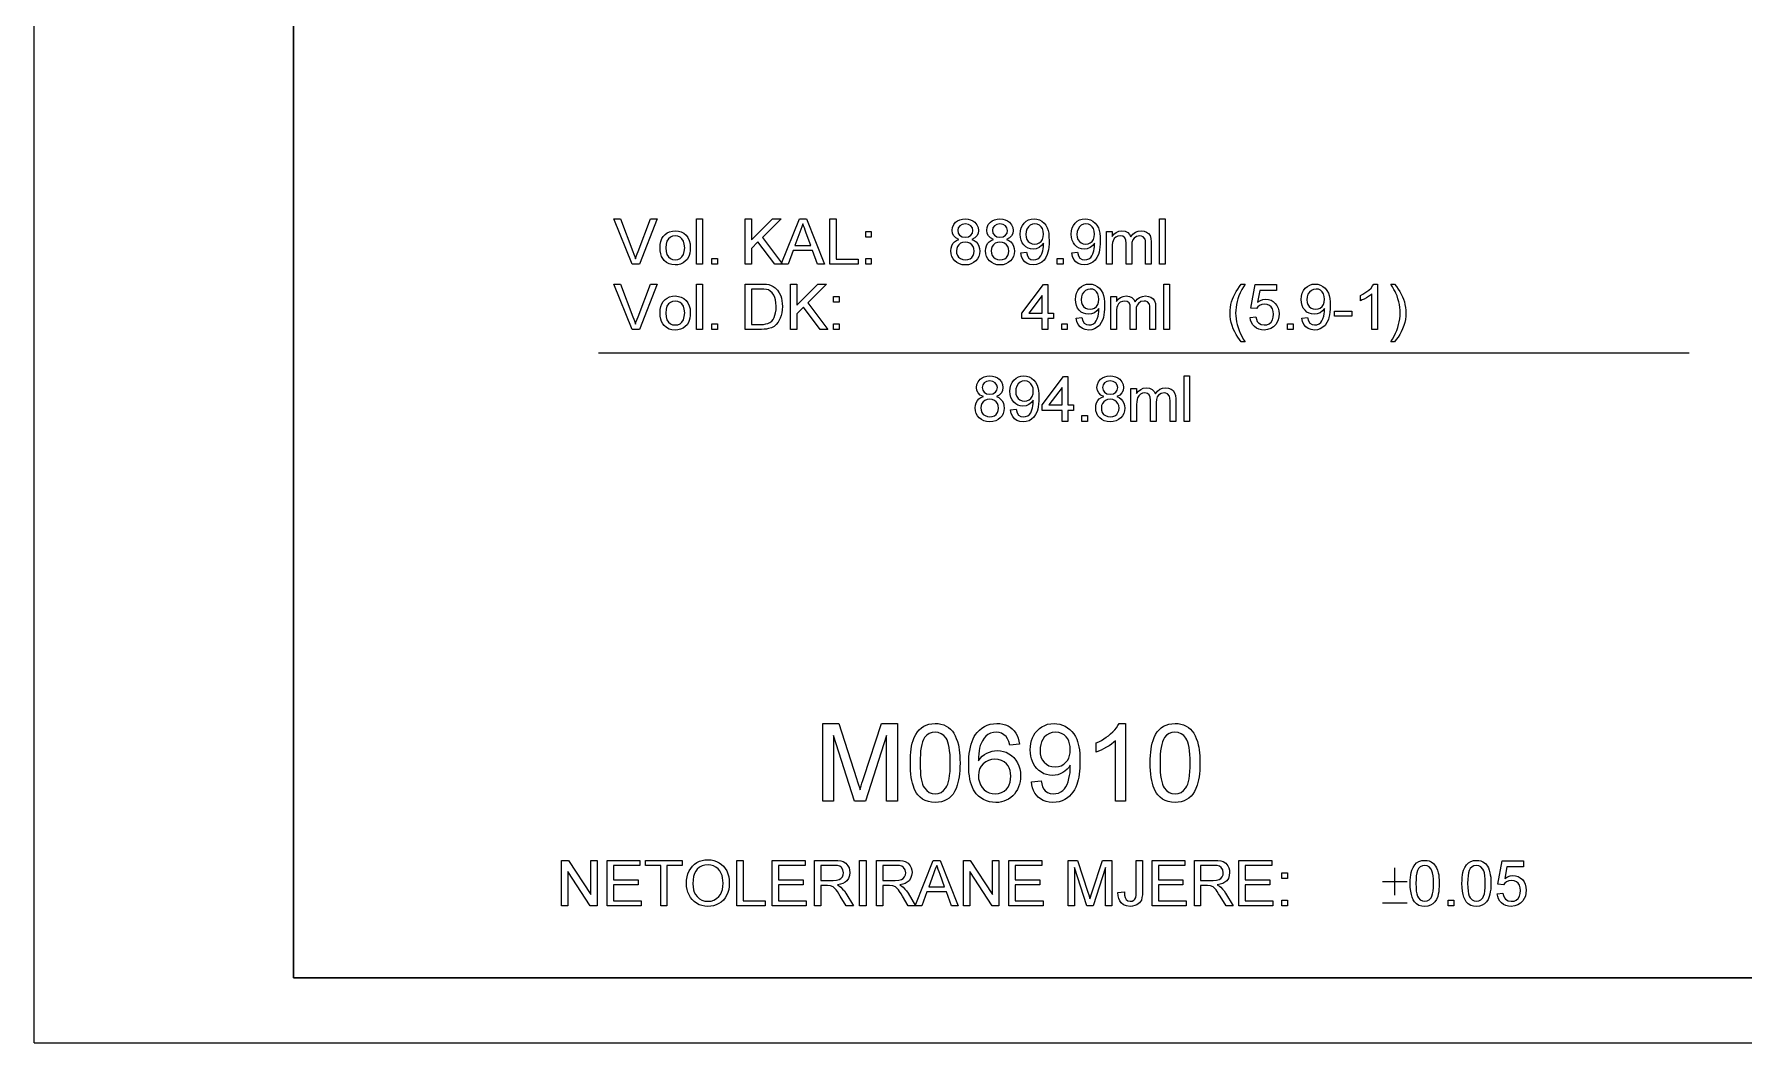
# Model space of a CAD drawing. Extents: x 0 to 297, y 0 to 530.
# Drawn here: x 0 to 131.8, y 0 to 77.8 of the extents above; entities that cross this region are included whole.
import ezdxf

# ---------------------------------------------------------------- set-up
doc = ezdxf.new("R2010")
doc.units = 0

msp = doc.modelspace()

# ---------------------------------------------------------------- linework, layer by layer
at = {"color": 7, "lineweight": 13}
for q in [(0, 420), (297, 0)]:
    msp.add_line((0, 0), q, dxfattribs=at)
at = {"color": 7, "lineweight": 30}
for q in [(20, 415), (292, 5)]:
    msp.add_line((20, 5), q, dxfattribs=at)
at = {"color": 7, "lineweight": 18}
msp.add_line((43.51, 53.2), (127.6, 53.2), dxfattribs=at)
at = {"color": 7, "lineweight": 13}
for points in [[(46.11, 60.03), (44.7, 63.53), (45.22, 63.53), (46.17, 61.01), (46.25, 60.82), (46.31, 60.63), (46.37, 60.45), (46.42, 60.64), (46.49, 60.83), (46.56, 61.01), (47.51, 63.53), (48.03, 63.53), (46.68, 60.03)], [(51.08, 60.03), (51.08, 63.53), (51.52, 63.53), (51.52, 60.03)], [(54.82, 60.03), (54.82, 63.53), (55.31, 63.53), (55.31, 61.91), (56.93, 63.53), (57.59, 63.53), (56.15, 62.09), (57.69, 60.03), (57.1, 60.03), (55.81, 61.75), (55.31, 61.25), (55.31, 60.03)], [(57.61, 60.03), (59, 63.53), (59.54, 63.53), (60.93, 60.03), (60.41, 60.03), (60.02, 61.1), (58.52, 61.1), (58.13, 60.03)], [(61.35, 60.03), (61.35, 63.53), (61.83, 63.53), (61.83, 60.42), (63.53, 60.42), (63.53, 60.03)], [(71.3, 61.94), (71.07, 62.06), (70.9, 62.22), (70.81, 62.41), (70.78, 62.65), (70.81, 62.88), (70.9, 63.09), (71.05, 63.28), (71.2, 63.39), (71.38, 63.47), (71.57, 63.52), (71.79, 63.53), (72.01, 63.52), (72.21, 63.47), (72.38, 63.39), (72.54, 63.27), (72.69, 63.08), (72.79, 62.87), (72.82, 62.63), (72.79, 62.41), (72.69, 62.22), (72.53, 62.06), (72.3, 61.94), (72.49, 61.86), (72.64, 61.75), (72.76, 61.6), (72.85, 61.44), (72.9, 61.25), (72.91, 61.05), (72.9, 60.83), (72.84, 60.63), (72.74, 60.45), (72.61, 60.29), (72.44, 60.16), (72.25, 60.06), (72.04, 60), (71.8, 59.99), (71.56, 60), (71.34, 60.06), (71.15, 60.16), (70.99, 60.29), (70.85, 60.46), (70.76, 60.64), (70.7, 60.84), (70.68, 61.06), (70.7, 61.27), (70.75, 61.46), (70.84, 61.63), (70.96, 61.77), (71.12, 61.87)], [(73.97, 61.94), (73.74, 62.06), (73.58, 62.22), (73.48, 62.41), (73.45, 62.65), (73.48, 62.88), (73.57, 63.09), (73.73, 63.28), (73.88, 63.39), (74.05, 63.47), (74.25, 63.52), (74.46, 63.53), (74.68, 63.52), (74.88, 63.47), (75.06, 63.39), (75.21, 63.27), (75.37, 63.08), (75.46, 62.87), (75.49, 62.63), (75.46, 62.41), (75.36, 62.22), (75.2, 62.06), (74.98, 61.94), (75.16, 61.86), (75.31, 61.75), (75.43, 61.6), (75.52, 61.44), (75.57, 61.25), (75.59, 61.05), (75.57, 60.83), (75.51, 60.63), (75.41, 60.45), (75.28, 60.29), (75.11, 60.16), (74.92, 60.06), (74.71, 60), (74.47, 59.99), (74.23, 60), (74.02, 60.06), (73.83, 60.16), (73.66, 60.29), (73.53, 60.46), (73.43, 60.64), (73.37, 60.84), (73.35, 61.06), (73.37, 61.27), (73.42, 61.46), (73.51, 61.63), (73.64, 61.77), (73.79, 61.87)], [(76.07, 60.91), (76.51, 60.96), (76.58, 60.69), (76.7, 60.51), (76.86, 60.41), (77.06, 60.37), (77.24, 60.4), (77.4, 60.46), (77.53, 60.56), (77.63, 60.68), (77.7, 60.85), (77.77, 61.07), (77.8, 61.23), (77.82, 61.4), (77.83, 61.57), (77.82, 61.66), (77.68, 61.47), (77.49, 61.33), (77.26, 61.23), (77.02, 61.2), (76.82, 61.22), (76.64, 61.28), (76.47, 61.38), (76.31, 61.52), (76.19, 61.69), (76.1, 61.88), (76.04, 62.1), (76.03, 62.35), (76.04, 62.6), (76.1, 62.83), (76.2, 63.03), (76.33, 63.21), (76.49, 63.35), (76.67, 63.45), (76.87, 63.51), (77.1, 63.53), (77.31, 63.51), (77.51, 63.45), (77.7, 63.35), (77.87, 63.21), (78.01, 63.04), (78.12, 62.83), (78.18, 62.64), (78.23, 62.42), (78.25, 62.15), (78.26, 61.85), (78.26, 61.6), (78.24, 61.36), (78.21, 61.15), (78.17, 60.96), (78.12, 60.79), (78.01, 60.55), (77.87, 60.35), (77.7, 60.19), (77.5, 60.08), (77.28, 60.01), (77.04, 59.99), (76.78, 60.01), (76.57, 60.09), (76.38, 60.23), (76.23, 60.41), (76.13, 60.64)], [(80.01, 60.91), (80.45, 60.96), (80.52, 60.69), (80.64, 60.51), (80.8, 60.41), (81, 60.37), (81.17, 60.4), (81.33, 60.46), (81.47, 60.56), (81.56, 60.68), (81.64, 60.85), (81.7, 61.07), (81.74, 61.23), (81.76, 61.4), (81.76, 61.57), (81.76, 61.66), (81.62, 61.47), (81.42, 61.33), (81.2, 61.23), (80.96, 61.2), (80.76, 61.22), (80.57, 61.28), (80.4, 61.38), (80.25, 61.52), (80.13, 61.69), (80.04, 61.88), (79.98, 62.1), (79.96, 62.35), (79.98, 62.6), (80.04, 62.83), (80.13, 63.03), (80.27, 63.21), (80.43, 63.35), (80.61, 63.45), (80.81, 63.51), (81.03, 63.53), (81.25, 63.51), (81.45, 63.45), (81.64, 63.35), (81.81, 63.21), (81.95, 63.04), (82.06, 62.83), (82.12, 62.64), (82.16, 62.42), (82.19, 62.15), (82.2, 61.85), (82.19, 61.6), (82.18, 61.36), (82.15, 61.15), (82.11, 60.96), (82.06, 60.79), (81.95, 60.55), (81.81, 60.35), (81.63, 60.19), (81.43, 60.08), (81.21, 60.01), (80.97, 59.99), (80.72, 60.01), (80.5, 60.09), (80.32, 60.23), (80.17, 60.41), (80.07, 60.64)], [(86.77, 60.03), (86.77, 63.53), (87.21, 63.53), (87.21, 60.03)], [(48.26, 61.3), (48.28, 61.56), (48.32, 61.8), (48.4, 62.01), (48.51, 62.18), (48.65, 62.33), (48.81, 62.45), (49, 62.54), (49.21, 62.59), (49.43, 62.61), (49.67, 62.59), (49.9, 62.53), (50.09, 62.42), (50.27, 62.27), (50.41, 62.09), (50.51, 61.87), (50.57, 61.62), (50.59, 61.33), (50.59, 61.1), (50.56, 60.9), (50.51, 60.72), (50.45, 60.57), (50.34, 60.4), (50.2, 60.26), (50.03, 60.14), (49.84, 60.05), (49.64, 60), (49.43, 59.99), (49.18, 60.01), (48.96, 60.07), (48.76, 60.18), (48.58, 60.32), (48.47, 60.47), (48.38, 60.64), (48.31, 60.84), (48.27, 61.06)], [(48.7, 61.3), (48.72, 61.02), (48.79, 60.78), (48.91, 60.61), (49.06, 60.48), (49.23, 60.4), (49.43, 60.37), (49.63, 60.4), (49.8, 60.48), (49.95, 60.61), (50.06, 60.79), (50.13, 61.02), (50.16, 61.31), (50.13, 61.59), (50.06, 61.81), (49.95, 61.99), (49.8, 62.12), (49.62, 62.2), (49.43, 62.22), (49.23, 62.2), (49.06, 62.12), (48.91, 61.99), (48.79, 61.81), (48.72, 61.58)], [(58.66, 61.49), (59.88, 61.49), (59.53, 62.44), (59.45, 62.65), (59.39, 62.83), (59.32, 63), (59.27, 63.15), (59.19, 62.93), (59.11, 62.72), (59.03, 62.5)], [(64.12, 62.12), (64.12, 62.56), (64.55, 62.56), (64.55, 62.12)], [(71.21, 62.65), (71.25, 62.44), (71.36, 62.27), (71.55, 62.16), (71.8, 62.12), (72.05, 62.16), (72.23, 62.27), (72.34, 62.43), (72.38, 62.63), (72.34, 62.83), (72.22, 63), (72.04, 63.11), (71.8, 63.15), (71.55, 63.11), (71.37, 63), (71.25, 62.84)], [(73.89, 62.65), (73.92, 62.44), (74.04, 62.27), (74.22, 62.16), (74.47, 62.12), (74.72, 62.16), (74.9, 62.27), (75.02, 62.43), (75.05, 62.63), (75.01, 62.83), (74.9, 63), (74.71, 63.11), (74.47, 63.15), (74.22, 63.11), (74.04, 63), (73.93, 62.84)], [(77.82, 62.36), (77.8, 62.58), (77.74, 62.78), (77.64, 62.93), (77.51, 63.05), (77.35, 63.12), (77.16, 63.15), (76.97, 63.12), (76.8, 63.04), (76.66, 62.92), (76.55, 62.75), (76.49, 62.55), (76.46, 62.32), (76.48, 62.12), (76.55, 61.94), (76.65, 61.79), (76.79, 61.68), (76.96, 61.61), (77.15, 61.59), (77.34, 61.61), (77.5, 61.68), (77.64, 61.79), (77.74, 61.95), (77.8, 62.14)], [(81.76, 62.36), (81.74, 62.58), (81.68, 62.78), (81.58, 62.93), (81.45, 63.05), (81.29, 63.12), (81.1, 63.15), (80.91, 63.12), (80.74, 63.04), (80.6, 62.92), (80.49, 62.75), (80.42, 62.55), (80.4, 62.32), (80.42, 62.12), (80.48, 61.94), (80.59, 61.79), (80.73, 61.68), (80.89, 61.61), (81.09, 61.59), (81.27, 61.61), (81.43, 61.68), (81.57, 61.79), (81.68, 61.95), (81.74, 62.14)], [(82.69, 60.03), (82.69, 62.56), (83.12, 62.56), (83.12, 62.18), (83.26, 62.36), (83.43, 62.49), (83.64, 62.58), (83.87, 62.61), (84.12, 62.58), (84.32, 62.49), (84.46, 62.34), (84.56, 62.15), (84.72, 62.35), (84.91, 62.5), (85.12, 62.58), (85.35, 62.61), (85.58, 62.59), (85.78, 62.52), (85.93, 62.4), (86.05, 62.24), (86.11, 62.03), (86.14, 61.76), (86.14, 60.03), (85.7, 60.03), (85.7, 61.61), (85.69, 61.83), (85.66, 61.97), (85.51, 62.15), (85.39, 62.2), (85.25, 62.22), (85, 62.18), (84.81, 62.05), (84.71, 61.91), (84.65, 61.72), (84.63, 61.49), (84.63, 60.03), (84.19, 60.03), (84.19, 61.66), (84.17, 61.9), (84.09, 62.08), (83.95, 62.19), (83.75, 62.22), (83.57, 62.2), (83.41, 62.13), (83.28, 62.01), (83.19, 61.85), (83.15, 61.71), (83.13, 61.54), (83.12, 61.33), (83.12, 60.03)], [(71.12, 61.06), (71.13, 60.89), (71.19, 60.72), (71.28, 60.57), (71.43, 60.47), (71.61, 60.4), (71.8, 60.37), (72, 60.4), (72.16, 60.46), (72.3, 60.56), (72.4, 60.7), (72.46, 60.86), (72.48, 61.05), (72.46, 61.24), (72.39, 61.4), (72.29, 61.54), (72.15, 61.65), (71.98, 61.71), (71.79, 61.74), (71.59, 61.71), (71.43, 61.65), (71.29, 61.54), (71.2, 61.4), (71.14, 61.24)], [(73.79, 61.06), (73.81, 60.89), (73.86, 60.72), (73.96, 60.57), (74.11, 60.47), (74.29, 60.4), (74.47, 60.37), (74.67, 60.4), (74.84, 60.46), (74.97, 60.56), (75.07, 60.7), (75.13, 60.86), (75.15, 61.05), (75.13, 61.24), (75.07, 61.4), (74.97, 61.54), (74.83, 61.65), (74.66, 61.71), (74.46, 61.74), (74.27, 61.71), (74.1, 61.65), (73.97, 61.54), (73.87, 61.4), (73.81, 61.24)], [(52.25, 60.03), (52.25, 60.47), (52.68, 60.47), (52.68, 60.03)], [(64.12, 60.03), (64.12, 60.47), (64.55, 60.47), (64.55, 60.03)], [(78.89, 60.03), (78.89, 60.47), (79.33, 60.47), (79.33, 60.03)], [(46.11, 55.01), (44.7, 58.51), (45.22, 58.51), (46.17, 55.99), (46.25, 55.79), (46.31, 55.6), (46.37, 55.42), (46.42, 55.61), (46.49, 55.8), (46.56, 55.99), (47.51, 58.51), (48.03, 58.51), (46.68, 55.01)], [(51.08, 55.01), (51.08, 58.51), (51.52, 58.51), (51.52, 55.01)], [(54.82, 55.01), (54.82, 58.51), (56.02, 58.51), (56.27, 58.5), (56.47, 58.49), (56.64, 58.46), (56.83, 58.4), (56.99, 58.32), (57.14, 58.21), (57.31, 58.04), (57.45, 57.84), (57.56, 57.61), (57.62, 57.42), (57.66, 57.22), (57.68, 57.01), (57.69, 56.78), (57.68, 56.52), (57.65, 56.29), (57.6, 56.07), (57.53, 55.88), (57.45, 55.71), (57.36, 55.56), (57.21, 55.38), (57.05, 55.24), (56.86, 55.14), (56.63, 55.07), (56.46, 55.04), (56.28, 55.02), (56.08, 55.01)], [(55.31, 55.4), (56.04, 55.4), (56.24, 55.4), (56.42, 55.43), (56.56, 55.46), (56.73, 55.54), (56.87, 55.65), (56.97, 55.77), (57.05, 55.92), (57.12, 56.1), (57.17, 56.3), (57.2, 56.53), (57.21, 56.79), (57.19, 57.05), (57.16, 57.28), (57.11, 57.48), (57.03, 57.64), (56.91, 57.82), (56.76, 57.96), (56.61, 58.05), (56.46, 58.09), (56.27, 58.11), (56.02, 58.12), (55.31, 58.12)], [(58.32, 55.01), (58.32, 58.51), (58.81, 58.51), (58.81, 56.89), (60.43, 58.51), (61.09, 58.51), (59.65, 57.07), (61.19, 55.01), (60.6, 55.01), (59.31, 56.73), (58.81, 56.22), (58.81, 55.01)], [(77.72, 55.01), (77.72, 55.84), (76.16, 55.84), (76.16, 56.27), (77.82, 58.46), (78.16, 58.46), (78.16, 56.27), (78.59, 56.27), (78.59, 55.84), (78.16, 55.84), (78.16, 55.01)], [(80.34, 55.88), (80.78, 55.93), (80.85, 55.67), (80.97, 55.49), (81.13, 55.38), (81.33, 55.35), (81.51, 55.37), (81.67, 55.43), (81.8, 55.53), (81.9, 55.66), (81.97, 55.82), (82.04, 56.04), (82.07, 56.2), (82.09, 56.37), (82.1, 56.55), (82.09, 56.63), (81.95, 56.45), (81.76, 56.3), (81.53, 56.21), (81.29, 56.18), (81.09, 56.2), (80.91, 56.25), (80.74, 56.35), (80.58, 56.49), (80.46, 56.66), (80.37, 56.86), (80.31, 57.08), (80.3, 57.32), (80.31, 57.58), (80.37, 57.81), (80.47, 58.01), (80.6, 58.18), (80.76, 58.33), (80.94, 58.43), (81.15, 58.49), (81.37, 58.51), (81.58, 58.49), (81.78, 58.43), (81.97, 58.33), (82.14, 58.19), (82.28, 58.01), (82.39, 57.81), (82.45, 57.62), (82.5, 57.39), (82.52, 57.13), (82.53, 56.83), (82.53, 56.57), (82.51, 56.34), (82.48, 56.13), (82.44, 55.94), (82.39, 55.77), (82.28, 55.53), (82.14, 55.32), (81.97, 55.17), (81.77, 55.05), (81.55, 54.98), (81.31, 54.96), (81.05, 54.99), (80.84, 55.07), (80.65, 55.2), (80.5, 55.39), (80.4, 55.61)], [(82.09, 57.33), (82.07, 57.56), (82.01, 57.75), (81.91, 57.91), (81.78, 58.03), (81.62, 58.1), (81.43, 58.12), (81.24, 58.09), (81.07, 58.02), (80.93, 57.89), (80.82, 57.72), (80.76, 57.53), (80.73, 57.3), (80.75, 57.09), (80.82, 56.92), (80.92, 56.77), (81.06, 56.65), (81.23, 56.59), (81.42, 56.56), (81.61, 56.59), (81.77, 56.65), (81.91, 56.77), (82.01, 56.92), (82.07, 57.11)], [(87.1, 55.01), (87.1, 58.51), (87.54, 58.51), (87.54, 55.01)], [(93.08, 54.04), (92.94, 54.22), (92.8, 54.41), (92.68, 54.62), (92.57, 54.83), (92.46, 55.06), (92.37, 55.3), (92.3, 55.54), (92.25, 55.78), (92.22, 56.03), (92.21, 56.27), (92.21, 56.49), (92.24, 56.71), (92.27, 56.92), (92.33, 57.13), (92.4, 57.34), (92.48, 57.53), (92.57, 57.73), (92.68, 57.92), (92.8, 58.12), (92.93, 58.31), (93.08, 58.51), (93.37, 58.51), (93.24, 58.28), (93.13, 58.09), (93.04, 57.94), (92.98, 57.82), (92.89, 57.6), (92.81, 57.38), (92.75, 57.15), (92.7, 56.93), (92.67, 56.71), (92.65, 56.49), (92.64, 56.27), (92.65, 56.05), (92.67, 55.82), (92.71, 55.6), (92.76, 55.38), (92.83, 55.15), (92.91, 54.93), (93, 54.71), (93.11, 54.48), (93.23, 54.26), (93.37, 54.04)], [(93.76, 55.93), (94.2, 55.98), (94.24, 55.79), (94.31, 55.63), (94.41, 55.51), (94.6, 55.39), (94.85, 55.35), (95.05, 55.37), (95.23, 55.45), (95.37, 55.58), (95.48, 55.75), (95.54, 55.95), (95.56, 56.18), (95.54, 56.4), (95.48, 56.59), (95.38, 56.75), (95.24, 56.86), (95.07, 56.93), (94.85, 56.95), (94.65, 56.93), (94.48, 56.86), (94.35, 56.75), (94.25, 56.61), (93.81, 56.66), (94.15, 58.46), (95.8, 58.46), (95.8, 58.02), (94.51, 58.02), (94.34, 57.12), (94.55, 57.24), (94.75, 57.32), (94.97, 57.34), (95.18, 57.32), (95.37, 57.26), (95.54, 57.16), (95.7, 57.02), (95.83, 56.85), (95.92, 56.66), (95.98, 56.45), (96, 56.21), (95.98, 55.98), (95.93, 55.76), (95.85, 55.57), (95.73, 55.39), (95.55, 55.2), (95.35, 55.07), (95.11, 54.99), (94.84, 54.96), (94.63, 54.98), (94.43, 55.03), (94.25, 55.11), (94.09, 55.23), (93.96, 55.37), (93.87, 55.54), (93.8, 55.72)], [(97.75, 55.88), (98.18, 55.93), (98.26, 55.67), (98.37, 55.49), (98.53, 55.38), (98.73, 55.35), (98.91, 55.37), (99.07, 55.43), (99.2, 55.53), (99.3, 55.66), (99.37, 55.82), (99.44, 56.04), (99.47, 56.2), (99.49, 56.37), (99.5, 56.55), (99.5, 56.63), (99.35, 56.45), (99.16, 56.3), (98.94, 56.21), (98.69, 56.18), (98.49, 56.2), (98.31, 56.25), (98.14, 56.35), (97.99, 56.49), (97.86, 56.66), (97.77, 56.86), (97.72, 57.08), (97.7, 57.32), (97.72, 57.58), (97.77, 57.81), (97.87, 58.01), (98, 58.18), (98.17, 58.33), (98.35, 58.43), (98.55, 58.49), (98.77, 58.51), (98.98, 58.49), (99.19, 58.43), (99.37, 58.33), (99.54, 58.19), (99.68, 58.01), (99.79, 57.81), (99.85, 57.62), (99.9, 57.39), (99.93, 57.13), (99.93, 56.83), (99.93, 56.57), (99.91, 56.34), (99.88, 56.13), (99.84, 55.94), (99.79, 55.77), (99.68, 55.53), (99.54, 55.32), (99.37, 55.17), (99.17, 55.05), (98.95, 54.98), (98.71, 54.96), (98.46, 54.99), (98.24, 55.07), (98.05, 55.2), (97.91, 55.39), (97.8, 55.61)], [(99.5, 57.33), (99.48, 57.56), (99.42, 57.75), (99.32, 57.91), (99.18, 58.03), (99.02, 58.1), (98.84, 58.12), (98.64, 58.09), (98.48, 58.02), (98.33, 57.89), (98.22, 57.72), (98.16, 57.53), (98.14, 57.3), (98.16, 57.09), (98.22, 56.92), (98.32, 56.77), (98.46, 56.65), (98.63, 56.59), (98.82, 56.56), (99.01, 56.59), (99.17, 56.65), (99.31, 56.77), (99.41, 56.92), (99.48, 57.11)], [(103.58, 55.01), (103.14, 55.01), (103.14, 57.74), (103.03, 57.64), (102.89, 57.54), (102.73, 57.44), (102.56, 57.35), (102.41, 57.28), (102.27, 57.22), (102.27, 57.63), (102.45, 57.72), (102.61, 57.82), (102.77, 57.93), (102.91, 58.04), (103.08, 58.2), (103.2, 58.36), (103.3, 58.51), (103.58, 58.51)], [(104.89, 54.04), (104.6, 54.04), (104.74, 54.26), (104.86, 54.48), (104.97, 54.71), (105.07, 54.93), (105.15, 55.15), (105.21, 55.38), (105.26, 55.6), (105.3, 55.82), (105.32, 56.05), (105.33, 56.27), (105.32, 56.49), (105.3, 56.71), (105.27, 56.93), (105.23, 57.14), (105.16, 57.37), (105.09, 57.59), (104.99, 57.81), (104.93, 57.93), (104.85, 58.09), (104.74, 58.28), (104.6, 58.51), (104.89, 58.51), (105.04, 58.31), (105.18, 58.12), (105.3, 57.92), (105.4, 57.73), (105.5, 57.53), (105.58, 57.34), (105.65, 57.13), (105.7, 56.92), (105.74, 56.71), (105.76, 56.49), (105.77, 56.27), (105.76, 56.03), (105.73, 55.78), (105.68, 55.54), (105.6, 55.3), (105.51, 55.06), (105.41, 54.83), (105.29, 54.62), (105.17, 54.41), (105.03, 54.22)], [(48.26, 56.27), (48.28, 56.54), (48.32, 56.77), (48.4, 56.98), (48.51, 57.16), (48.65, 57.31), (48.81, 57.43), (49, 57.52), (49.21, 57.57), (49.43, 57.59), (49.67, 57.56), (49.9, 57.5), (50.09, 57.39), (50.27, 57.25), (50.41, 57.06), (50.51, 56.84), (50.57, 56.59), (50.59, 56.31), (50.59, 56.08), (50.56, 55.87), (50.51, 55.7), (50.45, 55.55), (50.34, 55.37), (50.2, 55.23), (50.03, 55.11), (49.84, 55.03), (49.64, 54.98), (49.43, 54.96), (49.18, 54.98), (48.96, 55.04), (48.76, 55.15), (48.58, 55.3), (48.47, 55.45), (48.38, 55.62), (48.31, 55.81), (48.27, 56.03)], [(48.7, 56.27), (48.72, 55.99), (48.79, 55.76), (48.91, 55.58), (49.06, 55.45), (49.23, 55.37), (49.43, 55.35), (49.63, 55.37), (49.8, 55.45), (49.95, 55.58), (50.06, 55.76), (50.13, 56), (50.16, 56.29), (50.13, 56.56), (50.06, 56.79), (49.95, 56.97), (49.8, 57.09), (49.62, 57.17), (49.43, 57.2), (49.23, 57.17), (49.06, 57.09), (48.91, 56.97), (48.79, 56.79), (48.72, 56.56)], [(61.63, 57.1), (61.63, 57.54), (62.07, 57.54), (62.07, 57.1)], [(77.72, 56.27), (77.72, 57.62), (76.7, 56.27)], [(83.02, 55.01), (83.02, 57.54), (83.46, 57.54), (83.46, 57.16), (83.59, 57.33), (83.76, 57.47), (83.97, 57.56), (84.2, 57.59), (84.45, 57.55), (84.65, 57.46), (84.8, 57.32), (84.89, 57.13), (85.06, 57.33), (85.24, 57.47), (85.45, 57.56), (85.68, 57.59), (85.92, 57.56), (86.11, 57.49), (86.27, 57.38), (86.38, 57.21), (86.45, 57), (86.47, 56.74), (86.47, 55.01), (86.03, 55.01), (86.03, 56.58), (86.02, 56.8), (85.99, 56.95), (85.84, 57.13), (85.72, 57.18), (85.58, 57.2), (85.34, 57.15), (85.14, 57.02), (85.04, 56.88), (84.98, 56.69), (84.96, 56.46), (84.96, 55.01), (84.52, 55.01), (84.52, 56.63), (84.5, 56.88), (84.42, 57.05), (84.28, 57.16), (84.08, 57.2), (83.91, 57.17), (83.75, 57.1), (83.61, 56.99), (83.52, 56.83), (83.49, 56.69), (83.46, 56.51), (83.46, 56.3), (83.46, 55.01)], [(52.25, 55.01), (52.25, 55.45), (52.68, 55.45), (52.68, 55.01)], [(61.63, 55.01), (61.63, 55.45), (62.07, 55.45), (62.07, 55.01)], [(79.23, 55.01), (79.23, 55.45), (79.66, 55.45), (79.66, 55.01)], [(96.63, 55.01), (96.63, 55.45), (97.07, 55.45), (97.07, 55.01)], [(100.27, 56.03), (100.27, 56.42), (101.59, 56.42), (101.59, 56.03)], [(73.19, 49.83), (72.95, 49.95), (72.79, 50.11), (72.69, 50.3), (72.66, 50.54), (72.69, 50.77), (72.79, 50.98), (72.94, 51.17), (73.09, 51.28), (73.26, 51.36), (73.46, 51.41), (73.68, 51.42), (73.9, 51.41), (74.09, 51.36), (74.27, 51.28), (74.42, 51.16), (74.58, 50.98), (74.67, 50.76), (74.7, 50.52), (74.67, 50.3), (74.58, 50.11), (74.42, 49.95), (74.19, 49.83), (74.37, 49.75), (74.52, 49.64), (74.64, 49.49), (74.73, 49.33), (74.78, 49.14), (74.8, 48.94), (74.78, 48.72), (74.72, 48.52), (74.63, 48.34), (74.49, 48.18), (74.33, 48.05), (74.14, 47.95), (73.92, 47.9), (73.68, 47.88), (73.44, 47.9), (73.23, 47.95), (73.04, 48.05), (72.87, 48.18), (72.74, 48.35), (72.64, 48.53), (72.58, 48.73), (72.56, 48.95), (72.58, 49.16), (72.64, 49.35), (72.73, 49.52), (72.85, 49.66), (73, 49.76)], [(75.29, 48.8), (75.72, 48.85), (75.8, 48.58), (75.91, 48.4), (76.07, 48.3), (76.27, 48.27), (76.45, 48.29), (76.61, 48.35), (76.74, 48.45), (76.84, 48.57), (76.91, 48.74), (76.98, 48.96), (77.01, 49.12), (77.03, 49.29), (77.04, 49.46), (77.04, 49.55), (76.89, 49.37), (76.7, 49.22), (76.48, 49.12), (76.23, 49.09), (76.03, 49.11), (75.85, 49.17), (75.68, 49.27), (75.53, 49.41), (75.4, 49.58), (75.31, 49.77), (75.26, 49.99), (75.24, 50.24), (75.26, 50.49), (75.31, 50.72), (75.41, 50.92), (75.54, 51.1), (75.71, 51.24), (75.89, 51.34), (76.09, 51.4), (76.31, 51.42), (76.52, 51.4), (76.72, 51.34), (76.91, 51.24), (77.08, 51.1), (77.22, 50.93), (77.33, 50.72), (77.39, 50.53), (77.44, 50.31), (77.47, 50.05), (77.47, 49.74), (77.47, 49.49), (77.45, 49.25), (77.42, 49.04), (77.38, 48.85), (77.33, 48.68), (77.22, 48.44), (77.08, 48.24), (76.91, 48.08), (76.71, 47.97), (76.49, 47.9), (76.25, 47.88), (76, 47.9), (75.78, 47.98), (75.59, 48.12), (75.45, 48.3), (75.34, 48.53)], [(82.47, 49.83), (82.24, 49.95), (82.08, 50.11), (81.98, 50.3), (81.95, 50.54), (81.98, 50.77), (82.07, 50.98), (82.22, 51.17), (82.37, 51.28), (82.55, 51.36), (82.74, 51.41), (82.96, 51.42), (83.18, 51.41), (83.38, 51.36), (83.55, 51.28), (83.71, 51.16), (83.86, 50.98), (83.96, 50.76), (83.99, 50.52), (83.96, 50.3), (83.86, 50.11), (83.7, 49.95), (83.47, 49.83), (83.66, 49.75), (83.81, 49.64), (83.93, 49.49), (84.02, 49.33), (84.07, 49.14), (84.09, 48.94), (84.07, 48.72), (84.01, 48.52), (83.91, 48.34), (83.78, 48.18), (83.61, 48.05), (83.42, 47.95), (83.21, 47.9), (82.97, 47.88), (82.73, 47.9), (82.51, 47.95), (82.32, 48.05), (82.16, 48.18), (82.02, 48.35), (81.93, 48.53), (81.87, 48.73), (81.85, 48.95), (81.87, 49.16), (81.92, 49.35), (82.01, 49.52), (82.13, 49.66), (82.29, 49.76)], [(88.66, 47.92), (88.66, 51.42), (89.09, 51.42), (89.09, 47.92)], [(73.1, 50.54), (73.14, 50.33), (73.25, 50.16), (73.44, 50.05), (73.69, 50.02), (73.93, 50.05), (74.12, 50.16), (74.23, 50.32), (74.27, 50.52), (74.23, 50.72), (74.11, 50.89), (73.93, 51), (73.68, 51.04), (73.44, 51), (73.25, 50.89), (73.14, 50.73)], [(77.04, 50.25), (77.02, 50.47), (76.96, 50.67), (76.86, 50.82), (76.72, 50.94), (76.56, 51.01), (76.38, 51.04), (76.18, 51.01), (76.02, 50.93), (75.87, 50.81), (75.76, 50.64), (75.7, 50.44), (75.68, 50.21), (75.7, 50.01), (75.76, 49.83), (75.86, 49.68), (76, 49.57), (76.17, 49.5), (76.36, 49.48), (76.55, 49.5), (76.71, 49.57), (76.85, 49.68), (76.95, 49.84), (77.02, 50.03)], [(79.27, 47.92), (79.27, 48.75), (77.72, 48.75), (77.72, 49.19), (79.37, 51.38), (79.71, 51.38), (79.71, 49.19), (80.15, 49.19), (80.15, 48.75), (79.71, 48.75), (79.71, 47.92)], [(79.27, 49.19), (79.27, 50.54), (78.25, 49.19)], [(82.38, 50.54), (82.42, 50.33), (82.54, 50.16), (82.72, 50.05), (82.97, 50.02), (83.22, 50.05), (83.4, 50.16), (83.51, 50.32), (83.55, 50.52), (83.51, 50.72), (83.4, 50.89), (83.21, 51), (82.97, 51.04), (82.72, 51), (82.54, 50.89), (82.42, 50.73)], [(84.57, 47.92), (84.57, 50.45), (85.01, 50.45), (85.01, 50.07), (85.14, 50.25), (85.32, 50.38), (85.52, 50.47), (85.75, 50.5), (86, 50.47), (86.2, 50.38), (86.35, 50.23), (86.45, 50.04), (86.61, 50.24), (86.8, 50.39), (87, 50.47), (87.24, 50.5), (87.47, 50.48), (87.66, 50.41), (87.82, 50.29), (87.93, 50.13), (88, 49.92), (88.02, 49.65), (88.02, 47.92), (87.59, 47.92), (87.59, 49.5), (87.58, 49.72), (87.54, 49.86), (87.39, 50.04), (87.27, 50.1), (87.14, 50.11), (86.89, 50.07), (86.69, 49.94), (86.59, 49.8), (86.54, 49.61), (86.52, 49.38), (86.52, 47.92), (86.08, 47.92), (86.08, 49.55), (86.05, 49.79), (85.97, 49.97), (85.84, 50.08), (85.63, 50.11), (85.46, 50.09), (85.3, 50.02), (85.17, 49.9), (85.08, 49.74), (85.04, 49.6), (85.02, 49.43), (85.01, 49.22), (85.01, 47.92)], [(73, 48.95), (73.02, 48.78), (73.07, 48.61), (73.17, 48.46), (73.32, 48.36), (73.5, 48.29), (73.69, 48.27), (73.88, 48.29), (74.05, 48.35), (74.18, 48.46), (74.28, 48.59), (74.34, 48.75), (74.36, 48.94), (74.34, 49.13), (74.28, 49.29), (74.18, 49.43), (74.04, 49.54), (73.87, 49.6), (73.67, 49.63), (73.48, 49.6), (73.31, 49.54), (73.18, 49.43), (73.08, 49.29), (73.02, 49.13)], [(82.29, 48.95), (82.3, 48.78), (82.36, 48.61), (82.46, 48.46), (82.61, 48.36), (82.78, 48.29), (82.97, 48.27), (83.17, 48.29), (83.33, 48.35), (83.47, 48.46), (83.57, 48.59), (83.63, 48.75), (83.65, 48.94), (83.63, 49.13), (83.57, 49.29), (83.46, 49.43), (83.32, 49.54), (83.16, 49.6), (82.96, 49.63), (82.76, 49.6), (82.6, 49.54), (82.47, 49.43), (82.37, 49.29), (82.31, 49.13)], [(80.78, 47.92), (80.78, 48.36), (81.22, 48.36), (81.22, 47.92)], [(60.81, 18.62), (60.81, 24.62), (62.04, 24.62), (63.41, 20.39), (63.49, 20.12), (63.57, 19.88), (63.63, 19.68), (63.68, 19.51), (63.72, 19.65), (63.77, 19.82), (63.83, 20.01), (63.9, 20.23), (63.98, 20.47), (65.33, 24.62), (66.56, 24.62), (66.56, 18.62), (65.72, 18.62), (65.72, 23.7), (64.09, 18.62), (63.26, 18.62), (61.64, 23.7), (61.64, 18.62)], [(67.56, 21.57), (67.56, 21.87), (67.57, 22.15), (67.59, 22.41), (67.63, 22.65), (67.66, 22.88), (67.71, 23.1), (67.77, 23.3), (67.86, 23.55), (67.97, 23.77), (68.1, 23.97), (68.25, 24.14), (68.41, 24.29), (68.59, 24.41), (68.78, 24.5), (68.99, 24.56), (69.22, 24.6), (69.47, 24.62), (69.7, 24.61), (69.92, 24.57), (70.13, 24.51), (70.32, 24.42), (70.5, 24.32), (70.66, 24.19), (70.8, 24.04), (70.91, 23.87), (71.01, 23.68), (71.1, 23.46), (71.19, 23.23), (71.26, 22.98), (71.3, 22.8), (71.33, 22.59), (71.36, 22.37), (71.37, 22.12), (71.38, 21.86), (71.39, 21.57), (71.38, 21.28), (71.37, 21.01), (71.35, 20.75), (71.32, 20.5), (71.28, 20.27), (71.23, 20.06), (71.18, 19.86), (71.08, 19.61), (70.97, 19.38), (70.85, 19.18), (70.7, 19.01), (70.54, 18.86), (70.36, 18.75), (70.17, 18.65), (69.95, 18.59), (69.72, 18.55), (69.47, 18.53), (69.2, 18.55), (68.95, 18.6), (68.71, 18.68), (68.5, 18.79), (68.31, 18.93), (68.14, 19.11), (68.04, 19.26), (67.94, 19.43), (67.86, 19.6), (67.79, 19.8), (67.73, 20.01), (67.68, 20.23), (67.63, 20.47), (67.6, 20.72), (67.57, 20.99), (67.56, 21.28)], [(68.31, 21.58), (68.31, 21.22), (68.33, 20.9), (68.35, 20.62), (68.39, 20.36), (68.44, 20.14), (68.49, 19.94), (68.56, 19.78), (68.64, 19.65), (68.82, 19.46), (69.02, 19.31), (69.23, 19.23), (69.47, 19.2), (69.71, 19.23), (69.93, 19.31), (70.12, 19.46), (70.3, 19.66), (70.38, 19.78), (70.45, 19.95), (70.51, 20.14), (70.55, 20.36), (70.59, 20.62), (70.62, 20.91), (70.63, 21.23), (70.64, 21.58), (70.63, 21.92), (70.62, 22.23), (70.59, 22.51), (70.56, 22.77), (70.51, 22.99), (70.45, 23.18), (70.39, 23.35), (70.31, 23.48), (70.14, 23.69), (69.94, 23.83), (69.71, 23.92), (69.46, 23.95), (69.23, 23.92), (69.01, 23.85), (68.82, 23.72), (68.65, 23.54), (68.57, 23.39), (68.5, 23.21), (68.44, 23.01), (68.39, 22.78), (68.35, 22.52), (68.33, 22.23), (68.31, 21.92)], [(75.97, 23.03), (75.22, 22.95), (75.15, 23.23), (75.05, 23.45), (74.94, 23.62), (74.78, 23.76), (74.6, 23.87), (74.41, 23.93), (74.2, 23.95), (73.96, 23.93), (73.74, 23.87), (73.53, 23.77), (73.38, 23.64), (73.25, 23.48), (73.12, 23.29), (73.02, 23.08), (72.95, 22.92), (72.9, 22.73), (72.86, 22.52), (72.83, 22.28), (72.81, 22.03), (72.81, 21.74), (72.95, 21.93), (73.1, 22.09), (73.27, 22.23), (73.46, 22.34), (73.66, 22.42), (73.86, 22.49), (74.06, 22.52), (74.27, 22.53), (74.51, 22.52), (74.74, 22.47), (74.96, 22.4), (75.16, 22.29), (75.35, 22.16), (75.53, 21.99), (75.69, 21.8), (75.82, 21.59), (75.92, 21.37), (76, 21.13), (76.04, 20.87), (76.06, 20.59), (76.05, 20.36), (76.02, 20.15), (75.97, 19.94), (75.9, 19.73), (75.81, 19.54), (75.7, 19.35), (75.58, 19.18), (75.45, 19.04), (75.3, 18.91), (75.13, 18.79), (74.96, 18.7), (74.77, 18.63), (74.58, 18.58), (74.37, 18.54), (74.16, 18.53), (73.9, 18.55), (73.65, 18.59), (73.42, 18.66), (73.21, 18.75), (73, 18.88), (72.82, 19.03), (72.64, 19.21), (72.53, 19.35), (72.43, 19.51), (72.34, 19.69), (72.27, 19.88), (72.2, 20.1), (72.15, 20.33), (72.11, 20.58), (72.08, 20.84), (72.06, 21.12), (72.06, 21.42), (72.06, 21.73), (72.08, 22.02), (72.1, 22.3), (72.14, 22.55), (72.19, 22.8), (72.25, 23.03), (72.32, 23.24), (72.4, 23.44), (72.49, 23.62), (72.59, 23.78), (72.71, 23.94), (72.88, 24.12), (73.07, 24.27), (73.27, 24.39), (73.49, 24.49), (73.72, 24.56), (73.97, 24.6), (74.24, 24.62), (74.47, 24.61), (74.69, 24.57), (74.9, 24.51), (75.09, 24.43), (75.26, 24.33), (75.42, 24.2), (75.56, 24.05), (75.69, 23.88), (75.79, 23.7), (75.87, 23.49), (75.93, 23.27)], [(76.89, 20.12), (77.64, 20.2), (77.69, 19.96), (77.76, 19.75), (77.85, 19.57), (77.96, 19.44), (78.14, 19.31), (78.34, 19.23), (78.57, 19.2), (78.78, 19.22), (78.98, 19.26), (79.16, 19.34), (79.32, 19.45), (79.45, 19.58), (79.55, 19.73), (79.64, 19.91), (79.72, 20.13), (79.79, 20.39), (79.83, 20.6), (79.87, 20.81), (79.89, 21.03), (79.89, 21.26), (79.89, 21.4), (79.77, 21.24), (79.64, 21.09), (79.48, 20.95), (79.31, 20.84), (79.12, 20.74), (78.93, 20.67), (78.72, 20.63), (78.51, 20.62), (78.28, 20.63), (78.06, 20.68), (77.85, 20.75), (77.66, 20.86), (77.47, 20.99), (77.3, 21.16), (77.17, 21.32), (77.06, 21.5), (76.97, 21.69), (76.9, 21.89), (76.85, 22.11), (76.82, 22.34), (76.81, 22.59), (76.82, 22.84), (76.85, 23.08), (76.9, 23.31), (76.98, 23.52), (77.07, 23.71), (77.19, 23.89), (77.33, 24.06), (77.51, 24.23), (77.71, 24.37), (77.92, 24.48), (78.14, 24.56), (78.38, 24.6), (78.64, 24.62), (78.86, 24.6), (79.08, 24.57), (79.29, 24.5), (79.49, 24.42), (79.68, 24.3), (79.86, 24.17), (80.02, 24.01), (80.16, 23.83), (80.29, 23.63), (80.39, 23.41), (80.46, 23.24), (80.51, 23.04), (80.56, 22.82), (80.59, 22.58), (80.62, 22.32), (80.63, 22.04), (80.64, 21.74), (80.63, 21.46), (80.62, 21.19), (80.6, 20.94), (80.58, 20.71), (80.54, 20.49), (80.5, 20.28), (80.45, 20.09), (80.39, 19.92), (80.31, 19.7), (80.21, 19.5), (80.09, 19.32), (79.96, 19.16), (79.82, 19.01), (79.67, 18.89), (79.47, 18.76), (79.26, 18.66), (79.03, 18.59), (78.79, 18.55), (78.54, 18.53), (78.27, 18.55), (78.03, 18.6), (77.8, 18.68), (77.6, 18.8), (77.41, 18.95), (77.28, 19.1), (77.16, 19.26), (77.06, 19.45), (76.99, 19.65), (76.93, 19.88)], [(79.89, 22.6), (79.88, 22.84), (79.84, 23.06), (79.78, 23.25), (79.69, 23.43), (79.58, 23.59), (79.41, 23.75), (79.22, 23.86), (79, 23.93), (78.76, 23.95), (78.5, 23.93), (78.28, 23.85), (78.07, 23.73), (77.89, 23.56), (77.77, 23.39), (77.68, 23.21), (77.61, 23.01), (77.57, 22.78), (77.56, 22.54), (77.58, 22.28), (77.63, 22.04), (77.73, 21.82), (77.87, 21.63), (78.05, 21.48), (78.25, 21.37), (78.48, 21.31), (78.74, 21.28), (78.98, 21.31), (79.2, 21.37), (79.39, 21.48), (79.56, 21.63), (79.68, 21.78), (79.77, 21.96), (79.84, 22.15), (79.88, 22.37)], [(84.14, 18.62), (83.39, 18.62), (83.39, 23.29), (83.24, 23.17), (83.08, 23.04), (82.89, 22.91), (82.68, 22.79), (82.46, 22.67), (82.26, 22.57), (82.07, 22.48), (81.89, 22.41), (81.89, 23.12), (82.09, 23.22), (82.29, 23.32), (82.48, 23.44), (82.66, 23.56), (82.83, 23.68), (82.99, 23.82), (83.17, 23.98), (83.32, 24.14), (83.45, 24.3), (83.57, 24.46), (83.66, 24.62), (84.14, 24.62)], [(86.06, 21.57), (86.06, 21.87), (86.07, 22.15), (86.09, 22.41), (86.13, 22.65), (86.16, 22.88), (86.21, 23.1), (86.27, 23.3), (86.36, 23.55), (86.47, 23.77), (86.6, 23.97), (86.75, 24.14), (86.91, 24.29), (87.09, 24.41), (87.28, 24.5), (87.49, 24.56), (87.72, 24.6), (87.97, 24.62), (88.2, 24.61), (88.42, 24.57), (88.63, 24.51), (88.82, 24.42), (89, 24.32), (89.16, 24.19), (89.3, 24.04), (89.41, 23.87), (89.51, 23.68), (89.6, 23.46), (89.69, 23.23), (89.76, 22.98), (89.8, 22.8), (89.83, 22.59), (89.86, 22.37), (89.87, 22.12), (89.88, 21.86), (89.89, 21.57), (89.88, 21.28), (89.87, 21.01), (89.85, 20.75), (89.82, 20.5), (89.78, 20.27), (89.73, 20.06), (89.68, 19.86), (89.58, 19.61), (89.47, 19.38), (89.35, 19.18), (89.2, 19.01), (89.04, 18.86), (88.86, 18.75), (88.67, 18.65), (88.45, 18.59), (88.22, 18.55), (87.97, 18.53), (87.7, 18.55), (87.45, 18.6), (87.21, 18.68), (87, 18.79), (86.81, 18.93), (86.64, 19.11), (86.54, 19.26), (86.44, 19.43), (86.36, 19.6), (86.29, 19.8), (86.23, 20.01), (86.18, 20.23), (86.13, 20.47), (86.1, 20.72), (86.07, 20.99), (86.06, 21.28)], [(86.81, 21.58), (86.81, 21.22), (86.83, 20.9), (86.85, 20.62), (86.89, 20.36), (86.94, 20.14), (86.99, 19.94), (87.06, 19.78), (87.14, 19.65), (87.32, 19.46), (87.52, 19.31), (87.73, 19.23), (87.97, 19.2), (88.21, 19.23), (88.43, 19.31), (88.62, 19.46), (88.8, 19.66), (88.88, 19.78), (88.95, 19.95), (89.01, 20.14), (89.05, 20.36), (89.09, 20.62), (89.12, 20.91), (89.13, 21.23), (89.14, 21.58), (89.13, 21.92), (89.12, 22.23), (89.09, 22.51), (89.06, 22.77), (89.01, 22.99), (88.95, 23.18), (88.89, 23.35), (88.81, 23.48), (88.64, 23.69), (88.44, 23.83), (88.21, 23.92), (87.96, 23.95), (87.73, 23.92), (87.51, 23.85), (87.32, 23.72), (87.15, 23.54), (87.07, 23.39), (87, 23.21), (86.94, 23.01), (86.89, 22.78), (86.85, 22.52), (86.83, 22.23), (86.81, 21.92)], [(72.81, 20.6), (72.82, 20.36), (72.88, 20.12), (72.98, 19.89), (73.1, 19.69), (73.26, 19.51), (73.43, 19.38), (73.64, 19.28), (73.86, 19.22), (74.1, 19.2), (74.36, 19.22), (74.59, 19.29), (74.79, 19.41), (74.97, 19.57), (75.09, 19.72), (75.18, 19.9), (75.25, 20.1), (75.29, 20.32), (75.31, 20.56), (75.29, 20.8), (75.25, 21.01), (75.19, 21.2), (75.09, 21.37), (74.97, 21.52), (74.79, 21.67), (74.58, 21.78), (74.34, 21.85), (74.07, 21.87), (73.82, 21.85), (73.58, 21.78), (73.37, 21.67), (73.17, 21.52), (73.01, 21.33), (72.9, 21.12), (72.83, 20.87)], [(40.67, 10.57), (40.67, 14.07), (41.19, 14.07), (42.91, 11.43), (42.91, 14.07), (43.4, 14.07), (43.4, 10.57), (42.88, 10.57), (41.16, 13.21), (41.16, 10.57)], [(44.17, 10.57), (44.17, 14.07), (46.7, 14.07), (46.7, 13.68), (44.66, 13.68), (44.66, 12.56), (46.56, 12.56), (46.56, 12.17), (44.66, 12.17), (44.66, 10.96), (46.8, 10.96), (46.8, 10.57)], [(48.31, 10.57), (48.31, 13.68), (47.14, 13.68), (47.14, 14.07), (49.96, 14.07), (49.96, 13.68), (48.79, 13.68), (48.79, 10.57)], [(50.3, 12.27), (50.31, 12.55), (50.35, 12.81), (50.41, 13.04), (50.5, 13.26), (50.62, 13.45), (50.76, 13.63), (50.92, 13.78), (51.1, 13.9), (51.29, 14), (51.5, 14.06), (51.72, 14.1), (51.95, 14.12), (52.19, 14.1), (52.41, 14.06), (52.62, 13.99), (52.82, 13.89), (53, 13.76), (53.16, 13.61), (53.29, 13.44), (53.4, 13.25), (53.49, 13.03), (53.55, 12.81), (53.59, 12.57), (53.6, 12.31), (53.59, 12.06), (53.55, 11.81), (53.48, 11.58), (53.39, 11.37), (53.27, 11.17), (53.14, 11), (52.97, 10.85), (52.79, 10.73), (52.59, 10.64), (52.39, 10.57), (52.17, 10.53), (51.95, 10.52), (51.71, 10.54), (51.49, 10.58), (51.28, 10.65), (51.08, 10.76), (50.9, 10.89), (50.74, 11.04), (50.61, 11.21), (50.5, 11.4), (50.41, 11.61), (50.35, 11.83), (50.31, 12.05)], [(50.78, 12.27), (50.8, 12.02), (50.84, 11.8), (50.9, 11.61), (51, 11.43), (51.12, 11.27), (51.29, 11.11), (51.49, 11), (51.71, 10.93), (51.95, 10.91), (52.19, 10.93), (52.41, 11), (52.61, 11.12), (52.79, 11.28), (52.91, 11.43), (53, 11.62), (53.07, 11.83), (53.1, 12.06), (53.12, 12.32), (53.11, 12.52), (53.08, 12.72), (53.04, 12.89), (52.98, 13.06), (52.87, 13.26), (52.73, 13.42), (52.57, 13.55), (52.38, 13.65), (52.17, 13.71), (51.96, 13.73), (51.72, 13.71), (51.51, 13.64), (51.31, 13.54), (51.13, 13.39), (51.01, 13.24), (50.91, 13.05), (50.84, 12.82), (50.8, 12.56)], [(54.19, 10.57), (54.19, 14.07), (54.67, 14.07), (54.67, 10.96), (56.37, 10.96), (56.37, 10.57)], [(56.91, 10.57), (56.91, 14.07), (59.44, 14.07), (59.44, 13.68), (57.4, 13.68), (57.4, 12.56), (59.29, 12.56), (59.29, 12.17), (57.4, 12.17), (57.4, 10.96), (59.53, 10.96), (59.53, 10.57)], [(60.17, 10.57), (60.17, 14.07), (61.7, 14.07), (61.97, 14.06), (62.2, 14.03), (62.38, 13.98), (62.59, 13.85), (62.75, 13.64), (62.83, 13.48), (62.87, 13.31), (62.89, 13.12), (62.86, 12.89), (62.79, 12.68), (62.66, 12.5), (62.53, 12.38), (62.36, 12.29), (62.17, 12.22), (61.94, 12.17), (62.1, 12.09), (62.21, 12), (62.34, 11.86), (62.47, 11.71), (62.58, 11.53), (63.17, 10.57), (62.61, 10.57), (62.16, 11.3), (62.04, 11.5), (61.93, 11.66), (61.84, 11.79), (61.72, 11.93), (61.62, 12.02), (61.41, 12.11), (61.17, 12.12), (60.65, 12.12), (60.65, 10.57)], [(60.65, 12.51), (61.61, 12.51), (61.87, 12.53), (62.07, 12.58), (62.21, 12.67), (62.32, 12.79), (62.38, 12.94), (62.4, 13.11), (62.36, 13.34), (62.24, 13.52), (62.11, 13.61), (61.93, 13.66), (61.71, 13.68), (60.65, 13.68)], [(63.65, 10.57), (63.65, 14.07), (64.14, 14.07), (64.14, 10.57)], [(64.96, 10.57), (64.96, 14.07), (66.49, 14.07), (66.77, 14.06), (66.99, 14.03), (67.17, 13.98), (67.38, 13.85), (67.55, 13.64), (67.62, 13.48), (67.67, 13.31), (67.69, 13.12), (67.66, 12.89), (67.58, 12.68), (67.46, 12.5), (67.32, 12.38), (67.16, 12.29), (66.97, 12.22), (66.74, 12.17), (66.9, 12.09), (67.01, 12), (67.14, 11.86), (67.26, 11.71), (67.38, 11.53), (67.96, 10.57), (67.4, 10.57), (66.96, 11.3), (66.84, 11.5), (66.73, 11.66), (66.64, 11.79), (66.52, 11.93), (66.41, 12.02), (66.21, 12.11), (65.96, 12.12), (65.45, 12.12), (65.45, 10.57)], [(65.45, 12.51), (66.4, 12.51), (66.67, 12.53), (66.87, 12.58), (67.01, 12.67), (67.12, 12.79), (67.18, 12.94), (67.2, 13.11), (67.16, 13.34), (67.03, 13.52), (66.9, 13.61), (66.73, 13.66), (66.51, 13.68), (65.45, 13.68)], [(67.93, 10.57), (69.32, 14.07), (69.86, 14.07), (71.25, 10.57), (70.73, 10.57), (70.34, 11.64), (68.84, 11.64), (68.45, 10.57)], [(68.98, 12.03), (70.2, 12.03), (69.85, 12.97), (69.77, 13.18), (69.71, 13.37), (69.64, 13.54), (69.59, 13.68), (69.51, 13.47), (69.43, 13.25), (69.35, 13.03)], [(71.66, 10.57), (71.66, 14.07), (72.18, 14.07), (73.9, 11.43), (73.9, 14.07), (74.39, 14.07), (74.39, 10.57), (73.87, 10.57), (72.15, 13.21), (72.15, 10.57)], [(75.16, 10.57), (75.16, 14.07), (77.69, 14.07), (77.69, 13.68), (75.65, 13.68), (75.65, 12.56), (77.55, 12.56), (77.55, 12.17), (75.65, 12.17), (75.65, 10.96), (77.79, 10.96), (77.79, 10.57)], [(79.73, 10.57), (79.73, 14.07), (80.46, 14.07), (81.25, 11.61), (81.32, 11.4), (81.37, 11.22), (81.41, 11.09), (81.46, 11.24), (81.51, 11.42), (81.59, 11.65), (82.37, 14.07), (83.09, 14.07), (83.09, 10.57), (82.6, 10.57), (82.6, 13.53), (81.65, 10.57), (81.16, 10.57), (80.22, 13.53), (80.22, 10.57)], [(83.57, 11.58), (84.06, 11.64), (84.08, 11.39), (84.13, 11.2), (84.19, 11.06), (84.33, 10.95), (84.52, 10.91), (84.67, 10.93), (84.79, 10.99), (84.88, 11.08), (84.94, 11.21), (84.97, 11.39), (84.98, 11.65), (84.98, 14.07), (85.47, 14.07), (85.47, 11.69), (85.46, 11.42), (85.42, 11.2), (85.37, 11.01), (85.23, 10.8), (85.03, 10.65), (84.87, 10.58), (84.7, 10.53), (84.5, 10.52), (84.22, 10.55), (83.99, 10.64), (83.81, 10.79), (83.7, 10.94), (83.63, 11.12), (83.59, 11.33)], [(86.2, 10.57), (86.2, 14.07), (88.73, 14.07), (88.73, 13.68), (86.69, 13.68), (86.69, 12.56), (88.58, 12.56), (88.58, 12.17), (86.69, 12.17), (86.69, 10.96), (88.82, 10.96), (88.82, 10.57)], [(89.46, 10.57), (89.46, 14.07), (90.99, 14.07), (91.26, 14.06), (91.49, 14.03), (91.67, 13.98), (91.88, 13.85), (92.04, 13.64), (92.12, 13.48), (92.16, 13.31), (92.18, 13.12), (92.15, 12.89), (92.08, 12.68), (91.95, 12.5), (91.82, 12.38), (91.65, 12.29), (91.46, 12.22), (91.23, 12.17), (91.39, 12.09), (91.5, 12), (91.63, 11.86), (91.76, 11.71), (91.87, 11.53), (92.45, 10.57), (91.9, 10.57), (91.45, 11.3), (91.33, 11.5), (91.22, 11.66), (91.13, 11.79), (91.01, 11.93), (90.91, 12.02), (90.7, 12.11), (90.46, 12.12), (89.94, 12.12), (89.94, 10.57)], [(89.94, 12.51), (90.9, 12.51), (91.16, 12.53), (91.36, 12.58), (91.5, 12.67), (91.61, 12.79), (91.67, 12.94), (91.69, 13.11), (91.65, 13.34), (91.53, 13.52), (91.4, 13.61), (91.22, 13.66), (91, 13.68), (89.94, 13.68)], [(92.89, 10.57), (92.89, 14.07), (95.42, 14.07), (95.42, 13.68), (93.38, 13.68), (93.38, 12.56), (95.27, 12.56), (95.27, 12.17), (93.38, 12.17), (93.38, 10.96), (95.52, 10.96), (95.52, 10.57)], [(106.1, 12.29), (106.11, 12.53), (106.12, 12.75), (106.15, 12.95), (106.18, 13.13), (106.23, 13.3), (106.33, 13.53), (106.45, 13.73), (106.6, 13.88), (106.78, 13.98), (106.99, 14.05), (107.22, 14.07), (107.4, 14.06), (107.57, 14.02), (107.72, 13.96), (107.91, 13.82), (108.06, 13.63), (108.14, 13.48), (108.21, 13.31), (108.26, 13.11), (108.3, 12.95), (108.32, 12.76), (108.34, 12.54), (108.34, 12.29), (108.34, 12.06), (108.32, 11.84), (108.3, 11.64), (108.26, 11.46), (108.22, 11.29), (108.12, 11.06), (108, 10.86), (107.85, 10.71), (107.67, 10.61), (107.46, 10.54), (107.22, 10.52), (106.99, 10.54), (106.78, 10.6), (106.6, 10.71), (106.44, 10.86), (106.34, 11.02), (106.26, 11.22), (106.19, 11.44), (106.14, 11.7), (106.11, 11.98)], [(106.54, 12.29), (106.55, 11.98), (106.57, 11.7), (106.61, 11.48), (106.67, 11.3), (106.74, 11.17), (106.88, 11.03), (107.04, 10.94), (107.22, 10.91), (107.4, 10.94), (107.57, 11.03), (107.71, 11.17), (107.78, 11.3), (107.83, 11.48), (107.87, 11.7), (107.89, 11.98), (107.9, 12.29), (107.9, 12.61), (107.87, 12.87), (107.83, 13.1), (107.78, 13.27), (107.71, 13.4), (107.57, 13.56), (107.41, 13.65), (107.22, 13.68), (107.04, 13.65), (106.88, 13.57), (106.75, 13.44), (106.67, 13.29), (106.61, 13.11), (106.57, 12.88), (106.55, 12.61)], [(110.09, 12.29), (110.1, 12.53), (110.11, 12.75), (110.14, 12.95), (110.17, 13.13), (110.22, 13.3), (110.31, 13.53), (110.44, 13.73), (110.59, 13.88), (110.77, 13.98), (110.97, 14.05), (111.21, 14.07), (111.39, 14.06), (111.55, 14.02), (111.7, 13.96), (111.9, 13.82), (112.05, 13.63), (112.13, 13.48), (112.19, 13.31), (112.25, 13.11), (112.28, 12.95), (112.31, 12.76), (112.32, 12.54), (112.33, 12.29), (112.32, 12.06), (112.31, 11.84), (112.28, 11.64), (112.25, 11.46), (112.2, 11.29), (112.11, 11.06), (111.98, 10.86), (111.83, 10.71), (111.65, 10.61), (111.45, 10.54), (111.21, 10.52), (110.97, 10.54), (110.77, 10.6), (110.58, 10.71), (110.43, 10.86), (110.33, 11.02), (110.24, 11.22), (110.18, 11.44), (110.13, 11.7), (110.1, 11.98)], [(110.53, 12.29), (110.54, 11.98), (110.56, 11.7), (110.6, 11.48), (110.65, 11.3), (110.72, 11.17), (110.87, 11.03), (111.03, 10.94), (111.21, 10.91), (111.39, 10.94), (111.55, 11.03), (111.69, 11.17), (111.76, 11.3), (111.82, 11.48), (111.86, 11.7), (111.88, 11.98), (111.89, 12.29), (111.88, 12.61), (111.86, 12.87), (111.82, 13.1), (111.77, 13.27), (111.7, 13.4), (111.56, 13.56), (111.39, 13.65), (111.2, 13.68), (111.02, 13.65), (110.87, 13.57), (110.73, 13.44), (110.66, 13.29), (110.6, 13.11), (110.56, 12.88), (110.54, 12.61)], [(112.81, 11.49), (113.25, 11.54), (113.3, 11.35), (113.37, 11.19), (113.46, 11.07), (113.65, 10.95), (113.9, 10.91), (114.11, 10.93), (114.28, 11.01), (114.42, 11.14), (114.53, 11.31), (114.59, 11.51), (114.61, 11.74), (114.59, 11.96), (114.53, 12.15), (114.43, 12.31), (114.3, 12.42), (114.12, 12.49), (113.9, 12.51), (113.7, 12.49), (113.54, 12.42), (113.4, 12.31), (113.3, 12.17), (112.86, 12.22), (113.2, 14.02), (114.85, 14.02), (114.85, 13.58), (113.56, 13.58), (113.4, 12.68), (113.6, 12.8), (113.81, 12.88), (114.02, 12.9), (114.23, 12.88), (114.42, 12.82), (114.59, 12.72), (114.75, 12.58), (114.88, 12.41), (114.97, 12.22), (115.03, 12.01), (115.05, 11.77), (115.03, 11.54), (114.98, 11.32), (114.9, 11.13), (114.78, 10.95), (114.61, 10.76), (114.4, 10.63), (114.16, 10.55), (113.9, 10.52), (113.68, 10.54), (113.48, 10.59), (113.3, 10.67), (113.15, 10.79), (113.02, 10.93), (112.92, 11.1), (112.85, 11.28)], [(96.2, 12.66), (96.2, 13.1), (96.64, 13.1), (96.64, 12.66)], [(96.2, 10.57), (96.2, 11.01), (96.64, 11.01), (96.64, 10.57)], [(109.02, 10.57), (109.02, 11.01), (109.46, 11.01), (109.46, 10.57)]]:
    msp.add_lwpolyline(points, close=True, dxfattribs=at)
for points in [[(104.92, 11.39), (104.92, 13.49)], [(103.97, 12.44), (105.86, 12.44)], [(103.97, 10.8), (105.86, 10.8)]]:
    msp.add_lwpolyline(points, dxfattribs=at)

doc.saveas('drawing.dxf')
